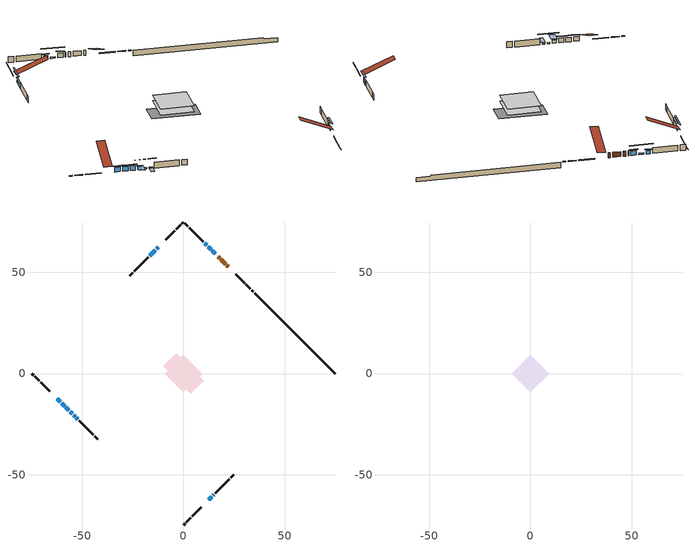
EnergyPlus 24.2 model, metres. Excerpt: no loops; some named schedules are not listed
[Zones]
conditioned space
 floor adiabatic (AdiabaticFloorConstruction): -9.24,0 0,9.24 9.24,0 0,-9.24 z0.45
 floor foundation (Slab1 construction): -9.91,3.58 -3.58,9.91 9.91,-3.58 3.58,-9.91 z-1.78
 wall outside (RimJoist1 construction): 0,-74.74 0.75,-73.99 / -74.74,0 -73.99,-0.75 / 0,74.74 -0.75,73.99 / 34.42,40.31 33.68,41.06 z0.45:0.75
 wall outside (RimJoist2 construction): 1.4,-73.33 3.65,-71.09 / -73.33,-1.4 -71.09,-3.65 / -1.4,73.33 -3.65,71.09 / 33.02,41.72 30.78,43.96 z0.45:0.75
 wall outside (RimJoist3 construction): 4.3,-70.43 8.75,-65.99 / -70.43,-4.3 -65.99,-8.75 / -4.3,70.43 -8.75,65.99 / 30.12,44.62 25.67,49.06 z0.45:0.75
 wall outside (AdiabaticWallConstruction 1): 21.96,52.78 21.38,53.36 / 20.73,54.01 18.47,56.27 / 17.81,56.93 17.12,57.62 / 16.47,58.27 16.35,58.39 z0.45:2.48
 wall outside (AdiabaticWallConstruction): 15.7,59.04 14.26,60.48 / -62.27,-12.47 -60.72,-14.02 / -60.07,-14.67 -58.63,-16.11 / -57.97,-16.76 -56.64,-18.1 / -13.84,60.89 -16.72,58.02 / 12.47,-62.27 14.02,-60.72 z0.45:2.33; -55.99,-18.75 -54.84,-19.9 / 11.51,63.23 10.36,64.38 z0.45:1.82; 13.6,61.13 12.17,62.57 z0.45:0.98; -12.47,62.27 -13.19,61.55 / -54.18,-20.56 -53.46,-21.28 / -52.81,-21.93 -52.09,-22.65 z0.45:0.99; 14.67,-60.07 15,-59.74 z0.45:2.13
 wall outside (Wall1 construction): 15.65,-59.09 22.6,-52.13 / -51.43,-23.31 -44.48,-30.26 / -17.37,57.37 -24.33,50.41 / 9.71,65.03 2.75,71.99 z0.45:2.89
 wall outside (Wall2 construction): 23.26,-51.48 24.7,-50.04 / -43.82,-30.92 -42.38,-32.36 / -24.98,49.76 -26.42,48.32 / 2.1,72.64 0.66,74.08 z0.45:2.89
 wall foundation (FoundationWall1 construction): 35.08,39.66,-1.78 35.08,39.66,0.45 70.77,3.97,0.45 70.77,3.97,-0.09 74.74,0,-0.09 74.74,0,-1.78
 window (WindowConstruction): 15.7,59.04 14.26,60.48 z0.45:2.33
 window (WindowConstruction 5): -62.27,-12.47 -60.72,-14.02 z0.45:2.33
 window (WindowConstruction 6): -60.07,-14.67 -58.63,-16.11 z0.45:2.33
 window (WindowConstruction 7): -57.97,-16.76 -56.64,-18.09 z0.45:2.33
 window (WindowConstruction 8): -55.99,-18.75 -54.84,-19.9 z0.45:1.82
 window (WindowConstruction 9): 13.6,61.14 12.17,62.57 z0.45:0.98
 window (WindowConstruction 10): -12.47,62.27 -13.19,61.55 z0.45:0.98
 window (WindowConstruction 11): -54.18,-20.56 -53.46,-21.28 z0.45:0.98
 window (WindowConstruction 12): -52.81,-21.93 -52.09,-22.65 z0.45:0.98
 window (WindowConstruction 1): 11.51,63.23 10.36,64.38 z0.45:1.82
 window (WindowConstruction 2): -13.84,60.89 -16.72,58.02 z0.45:2.33
 window (WindowConstruction 3): 12.47,-62.27 14.02,-60.72 z0.45:2.33
 window (WindowConstruction 4): 14.67,-60.07 15,-59.74 z0.45:2.13
 door (Door): 21.95,52.78 21.38,53.36 z0.45:2.48
 door (Door 1): 20.73,54.01 18.47,56.27 z0.45:2.48
 door (Door 2): 17.81,56.93 17.12,57.62 z0.45:2.48
 door (Door 3): 16.47,58.27 16.35,58.39 z0.45:2.48
 ceiling adiabatic (AdiabaticFloorConstruction): 0,-9.24 9.24,0 0,9.24 -9.24,0 z0.45
attic - vented
 floor to conditioned space (Floor1 construction Reversed): -9.24,0 0,9.24 9.24,0 0,-9.24 z2.89
 roof outside (Roof1 construction): 11.81,-62.93,2.89 2.93,-54.04,8.12 0.53,-56.45,8.12 9.41,-65.33,2.89; -62.93,-11.81,2.89 -54.04,-2.93,8.12 -56.45,-0.53,8.12 -65.33,-9.41,2.89; -11.81,62.93,2.89 -2.93,54.04,8.12 -0.53,56.45,8.12 -9.41,65.33,2.89; 22.61,52.13,2.89 13.73,43.25,8.12 16.14,40.84,8.12 25.02,49.72,2.89
shading: 13.83,60.91 16.13,58.61 16.45,58.94 14.15,61.24 z2.94; -60.29,-14.45 -62.7,-12.04 -63.03,-12.36 -60.62,-14.77 z2.94; -58.2,-16.54 -60.5,-14.24 -60.82,-14.57 -58.53,-16.86 z2.94; -56.21,-18.53 -58.41,-16.33 -58.73,-16.66 -56.54,-18.85 z2.94; -54.63,-20.11 -56.2,-18.54 -59.22,-21.56 -57.65,-23.13 z2.12; 9.58,65.16 16.19,58.55 16.52,58.87 9.9,65.49 z4.64; -15.78,58.96 -9.88,64.86 -10.21,65.18 -16.1,59.29 z4.64; -50.88,-23.86 -56.77,-17.97 -57.1,-18.29 -51.2,-24.19 z4.64; -51.98,-22.76 -52.91,-21.83 -55.93,-24.85 -55,-25.78 z1.13; 9.93,64.81 11.94,62.8 12.27,63.12 10.26,65.13 z2.43; -17.15,57.59 -13.41,61.33 -13.74,61.65 -17.47,57.92 z2.94; 15.31,-59.43 11.18,-63.56 11.5,-63.89 15.63,-59.76 z4.16; 15.43,-59.31 14.24,-60.5 14.57,-60.82 15.75,-59.64 z2.74
[Building]
Building 1: Terrain=Suburbs
[Site:Location]
Mont Joli AP_QC: Latitude {deg}=48.61; Longitude {deg}=-68.21; Time Zone {hr}=-5; Elevation {m}=52; Keep Site Location Information=Yes
[Site:GroundTemperature:Shallow]
-0.843868, -3.04892, -3.2255, -2.1791, 2.02165, 6.20283, 9.82768, 12.1239, 12.319, 10.4514, 6.91898, 2.86606
[Site:WaterMainsTemperature]
Calculation Method=Schedule; Temperature Schedule=mains temperature schedule
[Material] Roughness=Rough; Thermal Absorptance=0.9
Name | Thickness {m} | Conductivity {W/m-K} | Density {kg/m3} | Specific Heat {J/kg-K} | Solar Absorptance | Visible Absorptance
asphalt or fiberglass shingles | 0.00635 | 0.162714 | 1121.4 | 1465.45 | 0.4 | 0.4
ceiling loosefill ins | 0.169333 | 0.0480833 | 16.02 | 1046.75 | 0.7 | 0.7
ceiling stud and cavity | 0.1397 | 0.133564 | 65.682 | 1177.47 | 0.7 | 0.7
concrete 4.0 in. | 0.1016 | 1.803125 | 2242.8 | 837.4 | 0.7 | 0.7
concrete 8.0 in. | 0.2032 | 1.803125 | 2242.8 | 837.4 | 0.7 | 0.7
door material | 0.04445 | 0.0451087 | 512.64 | 1214.23 | 0.7 | 0.7
door material 1 | 0.04445 | 0.188738 | 512.64 | 1214.23 | 0.7 | 0.7
exterior vertical ins | 0.0321916 | 0.029427 | 32.04 | 1214.23 | 0.7 | 0.7
floor covering | 0.0127 | 0.0433444 | 54.468 | 1339.84 | 0.6 | 0.6
floor rigid ins; wall rigid ins | 0.512978 | 0.029427 | 32.04 | 1214.23 | 0.7 | 0.7
floor stud and cavity | 0.1397 | 1.75129 | 37.0049 | 1207.88 | 0.7 | 0.7
furniture material conditioned space 1 | 0.1524 | 0.115458 | 640.8 | 1214.23 | 0.6 | 0.6
gypsum board | 0.0127 | 0.160291 | 801 | 837.4 | 0.6 | 0.6
gypsum board 1 | 0.0127 | 0.160291 | 801 | 837.4 | 0.7 | 0.7
osb sheathing 0.5 in. | 0.0127 | 0.115458 | 512.64 | 1214.23 | 0.7 | 0.7
osb sheathing 0.75 in. | 0.01905 | 0.115458 | 512.64 | 1214.23 | 0.7 | 0.7
osb sheathing 2.0 in. | 0.0508 | 0.115458 | 512.64 | 1214.23 | 0.7 | 0.7
rim joist rigid ins | 0.051816 | 0.029427 | 32.04 | 1214.23 | 0.7 | 0.7
rim joist rigid ins 1 | 0.103632 | 0.029427 | 32.04 | 1214.23 | 0.7 | 0.7
rim joist stud and cavity | 0.0508 | 0.353641 | 125.044 | 1163.47 | 0.6 | 0.6
rim joist stud and cavity 1 | 0.0508 | 0.0371023 | 125.044 | 1163.47 | 0.6 | 0.6
rim joist stud and cavity 2 | 0.0508 | 0.0460436 | 125.044 | 1163.47 | 0.6 | 0.6
wall stud and cavity | 0.1397 | 0.084134 | 139.0536 | 1170.24 | 0.7 | 0.7
wall stud and cavity 1 | 0.1397 | 0.0845825 | 139.0536 | 1170.24 | 0.7 | 0.7
wall stud and cavity 2 | 0.0889 | 0.380278 | 52.3479 | 1209.89 | 0.7 | 0.7
wall stud and cavity 3 | 0.0889 | 0.391764 | 83.0341 | 1211.67 | 0.7 | 0.7
wood siding | 0.0254 | 0.102417 | 544.68 | 1172.36 | 0.4 | 0.4
wood siding 1; wood siding 2; wood siding 3 | 0.0254 | 0.102417 | 544.68 | 1172.36 | 0.7 | 0.7
[WindowMaterial:SimpleGlazingSystem]
Name | U-Factor {W/m2-K} | Solar Heat Gain Coefficient
WindowMaterial | 2.662982 | 0.61
WindowMaterial 1 | 2.66185 | 0.63
WindowMaterial 2 | 2.65901 | 0.66
WindowMaterial 3 | 4.17503 | 0.65
WindowMaterial 4 | 2.65958 | 0.65
WindowMaterial 5 | 2.6732 | 0.46
[Construction]
AdiabaticFloorConstruction: floor stud and cavity, floor rigid ins, osb sheathing 0.75 in., floor covering
AdiabaticWallConstruction: wood siding 2, wall rigid ins, wall stud and cavity 2, gypsum board
AdiabaticWallConstruction 1: wood siding 3, wall rigid ins, wall stud and cavity 2, gypsum board
Door; Door 2; Door 3: door material
Door 1: door material 1
Floor1 construction Reversed: gypsum board, ceiling stud and cavity, ceiling loosefill ins
FoundationWall1 construction: concrete 8.0 in., gypsum board 1
furniture construction conditioned space 1: furniture material conditioned space 1
PartitionWallConstruction: gypsum board, wall stud and cavity 3, gypsum board
RimJoist1 construction: wood siding 1, osb sheathing 2.0 in., rim joist stud and cavity
RimJoist2 construction: wood siding 1, rim joist rigid ins, osb sheathing 2.0 in., rim joist stud and cavity 1
RimJoist3 construction: wood siding 1, rim joist rigid ins 1, osb sheathing 2.0 in., rim joist stud and cavity 2
Roof1 construction: asphalt or fiberglass shingles
Slab1 construction: concrete 4.0 in.
Wall1 construction: wood siding, osb sheathing 0.5 in., wall stud and cavity, gypsum board
Wall2 construction: wood siding, osb sheathing 0.5 in., wall stud and cavity 1, gypsum board
WindowConstruction; WindowConstruction 2; WindowConstruction 6: WindowMaterial
WindowConstruction 1; WindowConstruction 8: WindowMaterial 1
WindowConstruction 10; WindowConstruction 11; WindowConstruction 12; WindowConstruction 9: WindowMaterial 5
WindowConstruction 3; WindowConstruction 5: WindowMaterial 2
WindowConstruction 4: WindowMaterial 3
WindowConstruction 7: WindowMaterial 4
[Zone] Multiplier=1; Part of Total Floor Area=Yes
Name | Volume {m3}
attic - vented | 143.265
conditioned space | 902.9
[Space]
Name | Zone | Volume {m3}
attic - vented 1 | attic - vented | 143.265
conditioned space 1 | conditioned space | 902.9
[ZoneInfiltration:EffectiveLeakageArea]
infil attic - vented 1: Zone or Space=attic - vented 1; Schedule=Always On Discrete; Effective Air Leakage Area {cm2}=5945.74; Stack Coefficient=0.00036396; Wind Coefficient=1.28898e-05
[ZoneMixing]
whole house fan mix: Zone or Space=attic - vented; Schedule=Always On Continuous; Design Flow Rate Calculation Method=Flow/Zone; Design Flow Rate {m3/s}=0; Source Zone or Space=conditioned space
[SurfaceProperty:ExposedFoundationPerimeter]
Slab1: Exposed Perimeter Calculation Method=TotalExposedPerimeter; Total Exposed Perimeter {m}=56.084
[InternalMass] Zone or ZoneList=conditioned space; Space or SpaceList=conditioned space 1
Name | Construction | Surface Area {m2}
furniture mass conditioned space 1 | furniture construction conditioned space 1 | 136.736
partition wall mass | PartitionWallConstruction | 341.84
[Lights]
interior lighting: Zone or ZoneList or Space or SpaceList=conditioned space 1; Schedule=interior lighting schedule; Design Level Calculation Method=LightingLevel; Lighting Level {W}=343.2; Return Air Fraction=0; Fraction Radiant=0.6; Fraction Visible=0.2; Fraction Replaceable=1
[People]
occupants: Zone or ZoneList or Space or SpaceList=conditioned space 1; Number of People Schedule=occupants schedule; Number of People Calculation Method=People; Number of People=3; Fraction Radiant=0.314171; Sensible Heat Fraction=0.56303; Activity Level Schedule=occupants activity schedule; Carbon Dioxide Generation Rate {m3/s-W}=0; Enable ASHRAE 55 Comfort Warnings=No; Mean Radiant Temperature Calculation Type=EnclosureAveraged
[ElectricEquipment] Zone or ZoneList or Space or SpaceList=conditioned space 1; Design Level Calculation Method=EquipmentLevel
Name | Schedule | Design Level {W} | Fraction Latent | Fraction Radiant | Fraction Lost
clothes dryer | clothes dryer schedule | 140.772 | 0.015 | 0.081 | 0.85
clothes washer | clothes washer schedule | 32.1985 | 0.03 | 0.162 | 0.7
cooking range | cooking range schedule | 215.147 | 0.08 | 0.432 | 0.2
dishwasher | dishwasher schedule | 66.8632 | 0.3 | 0.18 | 0.4
fridge | fridge schedule | 72.9452 | 0 | 0.6 | 0
mech vent bath fan 0 | mech vent bath fan 0 schedule | 50.2 | 0 | 0 | 1
mech vent house fan | mech vent house fan schedule | 19.9167 | 0 | 0 | 0.5
mech vent house fan cfis | mech vent house fan cfis schedule | 0 | 0 | 0 | 0
mech vent range fan 0 | mech vent range fan 0 schedule | 57 | 0 | 0 | 1
misc plug loads | misc plug loads schedule | 494.7 | 0.045 | 0.513 | 0.1
whole house fan | Always On Discrete | 0 | 0 | 0 | 1
[OtherEquipment] Zone or ZoneList or Space or SpaceList=conditioned space 1; Design Level Calculation Method=EquipmentLevel
Name | Fuel Type | Schedule | Design Level {W} | Fraction Latent | Fraction Radiant | Fraction Lost
clothes dryer 1 | Electricity | clothes dryer schedule | 0 | 0.015 | 0.081 | 0.85
cooking range 1 | Electricity | cooking range schedule | 0 | 0.08 | 0.432 | 0.2
general water use latent | None | general water use schedule | 62.594 | 1 | 0 | 0
general water use sensible | None | general water use schedule | -61.6891 | 0 | 0.6 | 0
mech vent house fan latent load | None | Always On Discrete | 0 | 1 | 0 | 0
mech vent house fan sensible load | None | Always On Discrete | 0 | 0 | 0 | 0
water heater energy adjustment1 | Electricity | Always On Discrete | 0.01 | 0 | 0 | 1
[ZoneInfiltration:DesignFlowRate] Zone or ZoneList or Space or SpaceList=conditioned space 1; Schedule=Always On Discrete; Design Flow Rate Calculation Method=Flow/Zone; Design Flow Rate {m3/s}=0
infil flow; natural vent flow; whole house fan flow
[Foundation:Kiva]
Foundation Kiva 1: Initial Indoor Air Temperature {C}=18; Wall Height Above Grade {m}=0.450007; Wall Depth Below Slab {m}=0.2032; Custom Block Material Name 1=exterior vertical ins; Custom Block Depth 1 {m}=2.23001; Custom Block X Position 1 {m}=0.2159; Custom Block Z Position 1 {m}=0
[Foundation:Kiva:Settings]
Soil Conductivity {W/m-K}=0.849921; Soil Density {kg/m3}=1842.3; Soil Specific Heat {J/kg-K}=418.7; Ground Solar Absorptivity=0.9; Ground Thermal Absorptivity=0.9; Ground Surface Roughness {m}=0.03; Far-Field Width {m}=40; Deep-Ground Boundary Condition=ZeroFlux; Deep-Ground Depth {m}=40; Minimum Cell Dimension {m}=0.2; Maximum Cell Growth Coefficient=3; Simulation Timestep=Timestep
[Exterior:Lights]
exterior lighting: Schedule=exterior lighting schedule; Design Level {W}=75.6
[Schedule:Constant]
Name | Hourly Value
Always On Continuous; mech vent house fan schedule; mech vent house fan cfis schedule; Always On Discrete | 1
occupants activity schedule | 117.228
fridge schedule | 0
[Schedule:Week:Daily]
interior lighting schedule Week Rule - Jan1-Jan27: interior lighting schedule day, interior lighting schedule day, interior lighting schedule day, interior lighting schedule day, interior lighting schedule day, interior lighting schedule day, interior lighting schedule day, interior lighting schedule default day, interior lighting schedule default day, interior lighting schedule default day, interior lighting schedule default day, interior lighting schedule default day
interior lighting schedule Week Rule - Jan28-Feb3: interior lighting schedule day, interior lighting schedule day, interior lighting schedule day, interior lighting schedule day, interior lighting schedule day 1, interior lighting schedule day 1, interior lighting schedule day 1, interior lighting schedule default day, interior lighting schedule default day, interior lighting schedule default day, interior lighting schedule default day, interior lighting schedule default day
interior lighting schedule Week Rule - Feb4-Feb24: interior lighting schedule day 1, interior lighting schedule day 1, interior lighting schedule day 1, interior lighting schedule day 1, interior lighting schedule day 1, interior lighting schedule day 1, interior lighting schedule day 1, interior lighting schedule default day, interior lighting schedule default day, interior lighting schedule default day, interior lighting schedule default day, interior lighting schedule default day
interior lighting schedule Week Rule - Feb25-Mar3: interior lighting schedule day 1, interior lighting schedule day 1, interior lighting schedule day 1, interior lighting schedule day 1, interior lighting schedule day 2, interior lighting schedule day 2, interior lighting schedule day 2, interior lighting schedule default day, interior lighting schedule default day, interior lighting schedule default day, interior lighting schedule default day, interior lighting schedule default day
interior lighting schedule Week Rule - Mar4-Mar31: interior lighting schedule day 2, interior lighting schedule day 2, interior lighting schedule day 2, interior lighting schedule day 2, interior lighting schedule day 2, interior lighting schedule day 2, interior lighting schedule day 2, interior lighting schedule default day, interior lighting schedule default day, interior lighting schedule default day, interior lighting schedule default day, interior lighting schedule default day
interior lighting schedule Week Rule - Apr1-Apr28: interior lighting schedule day 3, interior lighting schedule day 3, interior lighting schedule day 3, interior lighting schedule day 3, interior lighting schedule day 3, interior lighting schedule day 3, interior lighting schedule day 3, interior lighting schedule default day, interior lighting schedule default day, interior lighting schedule default day, interior lighting schedule default day, interior lighting schedule default day
interior lighting schedule Week Rule - Apr29-May5: interior lighting schedule day 3, interior lighting schedule day 3, interior lighting schedule day 4, interior lighting schedule day 4, interior lighting schedule day 4, interior lighting schedule day 4, interior lighting schedule day 4, interior lighting schedule default day, interior lighting schedule default day, interior lighting schedule default day, interior lighting schedule default day, interior lighting schedule default day
interior lighting schedule Week Rule - May6-May26: interior lighting schedule day 4, interior lighting schedule day 4, interior lighting schedule day 4, interior lighting schedule day 4, interior lighting schedule day 4, interior lighting schedule day 4, interior lighting schedule day 4, interior lighting schedule default day, interior lighting schedule default day, interior lighting schedule default day, interior lighting schedule default day, interior lighting schedule default day
interior lighting schedule Week Rule - May27-Jun2: interior lighting schedule day 4, interior lighting schedule day 4, interior lighting schedule day 4, interior lighting schedule day 4, interior lighting schedule day 4, interior lighting schedule day 5, interior lighting schedule day 5, interior lighting schedule default day, interior lighting schedule default day, interior lighting schedule default day, interior lighting schedule default day, interior lighting schedule default day
interior lighting schedule Week Rule - Jun3-Jun30: interior lighting schedule day 5, interior lighting schedule day 5, interior lighting schedule day 5, interior lighting schedule day 5, interior lighting schedule day 5, interior lighting schedule day 5, interior lighting schedule day 5, interior lighting schedule default day, interior lighting schedule default day, interior lighting schedule default day, interior lighting schedule default day, interior lighting schedule default day
interior lighting schedule Week Rule - Jul1-Jul28: interior lighting schedule day 6, interior lighting schedule day 6, interior lighting schedule day 6, interior lighting schedule day 6, interior lighting schedule day 6, interior lighting schedule day 6, interior lighting schedule day 6, interior lighting schedule default day, interior lighting schedule default day, interior lighting schedule default day, interior lighting schedule default day, interior lighting schedule default day
interior lighting schedule Week Rule - Jul29-Aug4: interior lighting schedule day 6, interior lighting schedule day 6, interior lighting schedule day 6, interior lighting schedule day 7, interior lighting schedule day 7, interior lighting schedule day 7, interior lighting schedule day 7, interior lighting schedule default day, interior lighting schedule default day, interior lighting schedule default day, interior lighting schedule default day, interior lighting schedule default day
interior lighting schedule Week Rule - Aug5-Aug25: interior lighting schedule day 7, interior lighting schedule day 7, interior lighting schedule day 7, interior lighting schedule day 7, interior lighting schedule day 7, interior lighting schedule day 7, interior lighting schedule day 7, interior lighting schedule default day, interior lighting schedule default day, interior lighting schedule default day, interior lighting schedule default day, interior lighting schedule default day
interior lighting schedule Week Rule - Aug26-Sep1: interior lighting schedule day 7, interior lighting schedule day 7, interior lighting schedule day 7, interior lighting schedule day 7, interior lighting schedule day 7, interior lighting schedule day 7, interior lighting schedule day 8, interior lighting schedule default day, interior lighting schedule default day, interior lighting schedule default day, interior lighting schedule default day, interior lighting schedule default day
interior lighting schedule Week Rule - Sep2-Sep29: interior lighting schedule day 8, interior lighting schedule day 8, interior lighting schedule day 8, interior lighting schedule day 8, interior lighting schedule day 8, interior lighting schedule day 8, interior lighting schedule day 8, interior lighting schedule default day, interior lighting schedule default day, interior lighting schedule default day, interior lighting schedule default day, interior lighting schedule default day
interior lighting schedule Week Rule - Sep30-Oct6: interior lighting schedule day 8, interior lighting schedule day 9, interior lighting schedule day 9, interior lighting schedule day 9, interior lighting schedule day 9, interior lighting schedule day 9, interior lighting schedule day 9, interior lighting schedule default day, interior lighting schedule default day, interior lighting schedule default day, interior lighting schedule default day, interior lighting schedule default day
interior lighting schedule Week Rule - Oct7-Oct27: interior lighting schedule day 9, interior lighting schedule day 9, interior lighting schedule day 9, interior lighting schedule day 9, interior lighting schedule day 9, interior lighting schedule day 9, interior lighting schedule day 9, interior lighting schedule default day, interior lighting schedule default day, interior lighting schedule default day, interior lighting schedule default day, interior lighting schedule default day
interior lighting schedule Week Rule - Oct28-Nov3: interior lighting schedule day 9, interior lighting schedule day 9, interior lighting schedule day 9, interior lighting schedule day 9, interior lighting schedule day 10, interior lighting schedule day 10, interior lighting schedule day 10, interior lighting schedule default day, interior lighting schedule default day, interior lighting schedule default day, interior lighting schedule default day, interior lighting schedule default day
interior lighting schedule Week Rule - Nov4-Nov24: interior lighting schedule day 10, interior lighting schedule day 10, interior lighting schedule day 10, interior lighting schedule day 10, interior lighting schedule day 10, interior lighting schedule day 10, interior lighting schedule day 10, interior lighting schedule default day, interior lighting schedule default day, interior lighting schedule default day, interior lighting schedule default day, interior lighting schedule default day
interior lighting schedule Week Rule - Nov25-Dec1: interior lighting schedule day 10, interior lighting schedule day 10, interior lighting schedule day 10, interior lighting schedule day 10, interior lighting schedule day 10, interior lighting schedule day 10, interior lighting schedule day 11, interior lighting schedule default day, interior lighting schedule default day, interior lighting schedule default day, interior lighting schedule default day, interior lighting schedule default day
interior lighting schedule Week Rule - Dec2-Dec31: interior lighting schedule day 11, interior lighting schedule day 11, interior lighting schedule day 11, interior lighting schedule day 11, interior lighting schedule day 11, interior lighting schedule day 11, interior lighting schedule day 11, interior lighting schedule default day, interior lighting schedule default day, interior lighting schedule default day, interior lighting schedule default day, interior lighting schedule default day
occupants schedule Week Rule - Jan1-Dec31: occupants schedule day, occupants schedule day, occupants schedule day, occupants schedule day, occupants schedule day, occupants schedule day, occupants schedule day, occupants schedule default day, occupants schedule default day, occupants schedule default day, occupants schedule default day, occupants schedule default day
clothes dryer schedule Week Rule - Jan1-Dec31: clothes dryer schedule day, clothes dryer schedule day, clothes dryer schedule day, clothes dryer schedule day, clothes dryer schedule day, clothes dryer schedule day, clothes dryer schedule day, clothes dryer schedule default day, clothes dryer schedule default day, clothes dryer schedule default day, clothes dryer schedule default day, clothes dryer schedule default day
clothes washer schedule Week Rule - Jan1-Dec31: clothes washer schedule day, clothes washer schedule day, clothes washer schedule day, clothes washer schedule day, clothes washer schedule day, clothes washer schedule day, clothes washer schedule day, clothes washer schedule default day, clothes washer schedule default day, clothes washer schedule default day, clothes washer schedule default day, clothes washer schedule default day
cooking range schedule Week Rule - Jan1-Dec31: cooking range schedule day, cooking range schedule day, cooking range schedule day, cooking range schedule day, cooking range schedule day, cooking range schedule day, cooking range schedule day, cooking range schedule default day, cooking range schedule default day, cooking range schedule default day, cooking range schedule default day, cooking range schedule default day
dishwasher schedule Week Rule - Jan1-Dec31: dishwasher schedule day, dishwasher schedule day, dishwasher schedule day, dishwasher schedule day, dishwasher schedule day, dishwasher schedule day, dishwasher schedule day, dishwasher schedule default day, dishwasher schedule default day, dishwasher schedule default day, dishwasher schedule default day, dishwasher schedule default day
mech vent bath fan 0 schedule Week Rule - Jan1-Dec31: mech vent bath fan 0 schedule day, mech vent bath fan 0 schedule day, mech vent bath fan 0 schedule day, mech vent bath fan 0 schedule day, mech vent bath fan 0 schedule day, mech vent bath fan 0 schedule day, mech vent bath fan 0 schedule day, mech vent bath fan 0 schedule default day, mech vent bath fan 0 schedule default day, mech vent bath fan 0 schedule default day, mech vent bath fan 0 schedule default day, mech vent bath fan 0 schedule default day
mech vent range fan 0 schedule Week Rule - Jan1-Dec31: mech vent range fan 0 schedule day, mech vent range fan 0 schedule day, mech vent range fan 0 schedule day, mech vent range fan 0 schedule day, mech vent range fan 0 schedule day, mech vent range fan 0 schedule day, mech vent range fan 0 schedule day, mech vent range fan 0 schedule default day, mech vent range fan 0 schedule default day, mech vent range fan 0 schedule default day, mech vent range fan 0 schedule default day, mech vent range fan 0 schedule default day
misc plug loads schedule Week Rule - Jan1-Dec31: misc plug loads schedule day, misc plug loads schedule day, misc plug loads schedule day, misc plug loads schedule day, misc plug loads schedule day, misc plug loads schedule day, misc plug loads schedule day, misc plug loads schedule default day, misc plug loads schedule default day, misc plug loads schedule default day, misc plug loads schedule default day, misc plug loads schedule default day
general water use schedule Week Rule - Jan1-Dec31: general water use schedule day, general water use schedule day, general water use schedule day, general water use schedule day, general water use schedule day, general water use schedule day, general water use schedule day, general water use schedule default day, general water use schedule default day, general water use schedule default day, general water use schedule default day, general water use schedule default day
exterior lighting schedule Week Rule - Jan1-Jan27: exterior lighting schedule day, exterior lighting schedule day, exterior lighting schedule day, exterior lighting schedule day, exterior lighting schedule day, exterior lighting schedule day, exterior lighting schedule day, exterior lighting schedule default day, exterior lighting schedule default day, exterior lighting schedule default day, exterior lighting schedule default day, exterior lighting schedule default day
exterior lighting schedule Week Rule - Jan28-Feb3: exterior lighting schedule day, exterior lighting schedule day, exterior lighting schedule day, exterior lighting schedule day, exterior lighting schedule day 1, exterior lighting schedule day 1, exterior lighting schedule day 1, exterior lighting schedule default day, exterior lighting schedule default day, exterior lighting schedule default day, exterior lighting schedule default day, exterior lighting schedule default day
exterior lighting schedule Week Rule - Feb4-Feb24: exterior lighting schedule day 1, exterior lighting schedule day 1, exterior lighting schedule day 1, exterior lighting schedule day 1, exterior lighting schedule day 1, exterior lighting schedule day 1, exterior lighting schedule day 1, exterior lighting schedule default day, exterior lighting schedule default day, exterior lighting schedule default day, exterior lighting schedule default day, exterior lighting schedule default day
exterior lighting schedule Week Rule - Feb25-Mar3: exterior lighting schedule day 1, exterior lighting schedule day 1, exterior lighting schedule day 1, exterior lighting schedule day 1, exterior lighting schedule day 2, exterior lighting schedule day 2, exterior lighting schedule day 2, exterior lighting schedule default day, exterior lighting schedule default day, exterior lighting schedule default day, exterior lighting schedule default day, exterior lighting schedule default day
exterior lighting schedule Week Rule - Mar4-Mar31: exterior lighting schedule day 2, exterior lighting schedule day 2, exterior lighting schedule day 2, exterior lighting schedule day 2, exterior lighting schedule day 2, exterior lighting schedule day 2, exterior lighting schedule day 2, exterior lighting schedule default day, exterior lighting schedule default day, exterior lighting schedule default day, exterior lighting schedule default day, exterior lighting schedule default day
exterior lighting schedule Week Rule - Apr1-Apr28: exterior lighting schedule day 3, exterior lighting schedule day 3, exterior lighting schedule day 3, exterior lighting schedule day 3, exterior lighting schedule day 3, exterior lighting schedule day 3, exterior lighting schedule day 3, exterior lighting schedule default day, exterior lighting schedule default day, exterior lighting schedule default day, exterior lighting schedule default day, exterior lighting schedule default day
exterior lighting schedule Week Rule - Apr29-May5: exterior lighting schedule day 3, exterior lighting schedule day 3, exterior lighting schedule day 4, exterior lighting schedule day 4, exterior lighting schedule day 4, exterior lighting schedule day 4, exterior lighting schedule day 4, exterior lighting schedule default day, exterior lighting schedule default day, exterior lighting schedule default day, exterior lighting schedule default day, exterior lighting schedule default day
exterior lighting schedule Week Rule - May6-May26: exterior lighting schedule day 4, exterior lighting schedule day 4, exterior lighting schedule day 4, exterior lighting schedule day 4, exterior lighting schedule day 4, exterior lighting schedule day 4, exterior lighting schedule day 4, exterior lighting schedule default day, exterior lighting schedule default day, exterior lighting schedule default day, exterior lighting schedule default day, exterior lighting schedule default day
exterior lighting schedule Week Rule - May27-Jun2: exterior lighting schedule day 4, exterior lighting schedule day 4, exterior lighting schedule day 4, exterior lighting schedule day 4, exterior lighting schedule day 4, exterior lighting schedule day 5, exterior lighting schedule day 5, exterior lighting schedule default day, exterior lighting schedule default day, exterior lighting schedule default day, exterior lighting schedule default day, exterior lighting schedule default day
exterior lighting schedule Week Rule - Jun3-Jun30: exterior lighting schedule day 5, exterior lighting schedule day 5, exterior lighting schedule day 5, exterior lighting schedule day 5, exterior lighting schedule day 5, exterior lighting schedule day 5, exterior lighting schedule day 5, exterior lighting schedule default day, exterior lighting schedule default day, exterior lighting schedule default day, exterior lighting schedule default day, exterior lighting schedule default day
exterior lighting schedule Week Rule - Jul1-Jul28: exterior lighting schedule day 6, exterior lighting schedule day 6, exterior lighting schedule day 6, exterior lighting schedule day 6, exterior lighting schedule day 6, exterior lighting schedule day 6, exterior lighting schedule day 6, exterior lighting schedule default day, exterior lighting schedule default day, exterior lighting schedule default day, exterior lighting schedule default day, exterior lighting schedule default day
exterior lighting schedule Week Rule - Jul29-Aug4: exterior lighting schedule day 6, exterior lighting schedule day 6, exterior lighting schedule day 6, exterior lighting schedule day 7, exterior lighting schedule day 7, exterior lighting schedule day 7, exterior lighting schedule day 7, exterior lighting schedule default day, exterior lighting schedule default day, exterior lighting schedule default day, exterior lighting schedule default day, exterior lighting schedule default day
exterior lighting schedule Week Rule - Aug5-Aug25: exterior lighting schedule day 7, exterior lighting schedule day 7, exterior lighting schedule day 7, exterior lighting schedule day 7, exterior lighting schedule day 7, exterior lighting schedule day 7, exterior lighting schedule day 7, exterior lighting schedule default day, exterior lighting schedule default day, exterior lighting schedule default day, exterior lighting schedule default day, exterior lighting schedule default day
exterior lighting schedule Week Rule - Aug26-Sep1: exterior lighting schedule day 7, exterior lighting schedule day 7, exterior lighting schedule day 7, exterior lighting schedule day 7, exterior lighting schedule day 7, exterior lighting schedule day 7, exterior lighting schedule day 8, exterior lighting schedule default day, exterior lighting schedule default day, exterior lighting schedule default day, exterior lighting schedule default day, exterior lighting schedule default day
exterior lighting schedule Week Rule - Sep2-Sep29: exterior lighting schedule day 8, exterior lighting schedule day 8, exterior lighting schedule day 8, exterior lighting schedule day 8, exterior lighting schedule day 8, exterior lighting schedule day 8, exterior lighting schedule day 8, exterior lighting schedule default day, exterior lighting schedule default day, exterior lighting schedule default day, exterior lighting schedule default day, exterior lighting schedule default day
exterior lighting schedule Week Rule - Sep30-Oct6: exterior lighting schedule day 8, exterior lighting schedule day 9, exterior lighting schedule day 9, exterior lighting schedule day 9, exterior lighting schedule day 9, exterior lighting schedule day 9, exterior lighting schedule day 9, exterior lighting schedule default day, exterior lighting schedule default day, exterior lighting schedule default day, exterior lighting schedule default day, exterior lighting schedule default day
[Schedule:Year]
interior lighting schedule: interior lighting schedule Week Rule - Jan1-Jan27, 1, 1, 1, 27, interior lighting schedule Week Rule - Jan28-Feb3, 1, 28, 2, 3, interior lighting schedule Week Rule - Feb4-Feb24, 2, 4, 2, 24, interior lighting schedule Week Rule - Feb25-Mar3, 2, 25, 3, 3, interior lighting schedule Week Rule - Mar4-Mar31, 3, 4, 3, 31, interior lighting schedule Week Rule - Apr1-Apr28, 4, 1, 4, 28, interior lighting schedule Week Rule - Apr29-May5, 4, 29, 5, 5, interior lighting schedule Week Rule - May6-May26, 5, 6, 5, 26, interior lighting schedule Week Rule - May27-Jun2, 5, 27, 6, 2, interior lighting schedule Week Rule - Jun3-Jun30, 6, 3, 6, 30, interior lighting schedule Week Rule - Jul1-Jul28, 7, 1, 7, 28, interior lighting schedule Week Rule - Jul29-Aug4, 7, 29, 8, 4, interior lighting schedule Week Rule - Aug5-Aug25, 8, 5, 8, 25, interior lighting schedule Week Rule - Aug26-Sep1, 8, 26, 9, 1, interior lighting schedule Week Rule - Sep2-Sep29, 9, 2, 9, 29, interior lighting schedule Week Rule - Sep30-Oct6, 9, 30, 10, 6, interior lighting schedule Week Rule - Oct7-Oct27, 10, 7, 10, 27, interior lighting schedule Week Rule - Oct28-Nov3, 10, 28, 11, 3, interior lighting schedule Week Rule - Nov4-Nov24, 11, 4, 11, 24, interior lighting schedule Week Rule - Nov25-Dec1, 11, 25, 12, 1, interior lighting schedule Week Rule - Dec2-Dec31, 12, 2, 12, 31
occupants schedule: occupants schedule Week Rule - Jan1-Dec31, 1, 1, 12, 31
clothes dryer schedule: clothes dryer schedule Week Rule - Jan1-Dec31, 1, 1, 12, 31
clothes washer schedule: clothes washer schedule Week Rule - Jan1-Dec31, 1, 1, 12, 31
cooking range schedule: cooking range schedule Week Rule - Jan1-Dec31, 1, 1, 12, 31
dishwasher schedule: dishwasher schedule Week Rule - Jan1-Dec31, 1, 1, 12, 31
mech vent bath fan 0 schedule: mech vent bath fan 0 schedule Week Rule - Jan1-Dec31, 1, 1, 12, 31
mech vent range fan 0 schedule: mech vent range fan 0 schedule Week Rule - Jan1-Dec31, 1, 1, 12, 31
misc plug loads schedule: misc plug loads schedule Week Rule - Jan1-Dec31, 1, 1, 12, 31
general water use schedule: general water use schedule Week Rule - Jan1-Dec31, 1, 1, 12, 31
exterior lighting schedule: exterior lighting schedule Week Rule - Jan1-Jan27, 1, 1, 1, 27, exterior lighting schedule Week Rule - Jan28-Feb3, 1, 28, 2, 3, exterior lighting schedule Week Rule - Feb4-Feb24, 2, 4, 2, 24, exterior lighting schedule Week Rule - Feb25-Mar3, 2, 25, 3, 3, exterior lighting schedule Week Rule - Mar4-Mar31, 3, 4, 3, 31, exterior lighting schedule Week Rule - Apr1-Apr28, 4, 1, 4, 28, exterior lighting schedule Week Rule - Apr29-May5, 4, 29, 5, 5, exterior lighting schedule Week Rule - May6-May26, 5, 6, 5, 26, exterior lighting schedule Week Rule - May27-Jun2, 5, 27, 6, 2, exterior lighting schedule Week Rule - Jun3-Jun30, 6, 3, 6, 30, exterior lighting schedule Week Rule - Jul1-Jul28, 7, 1, 7, 28, exterior lighting schedule Week Rule - Jul29-Aug4, 7, 29, 8, 4, exterior lighting schedule Week Rule - Aug5-Aug25, 8, 5, 8, 25, exterior lighting schedule Week Rule - Aug26-Sep1, 8, 26, 9, 1, exterior lighting schedule Week Rule - Sep2-Sep29, 9, 2, 9, 29, exterior lighting schedule Week Rule - Sep30-Oct6, 9, 30, 10, 6, exterior lighting schedule Week Rule - Oct7-Oct27, 10, 7, 10, 27, exterior lighting schedule Week Rule - Oct28-Nov3, 10, 28, 11, 3, exterior lighting schedule Week Rule - Nov4-Nov24, 11, 4, 11, 24, exterior lighting schedule Week Rule - Nov25-Dec1, 11, 25, 12, 1, exterior lighting schedule Week Rule - Dec2-Dec31, 12, 2, 12, 31
[Schedule:Compact]
mains temperature schedule: Through: 01/01, For: AllDays, Until: 24:00, 4.55833, Through: 01/02, For: AllDays, Until: 24:00, 4.48833, Through: 01/03, For: AllDays, Until: 24:00, 4.41944, Through: 01/04, For: AllDays, Until: 24:00, 4.35111, Through: 01/05, For: AllDays, Until: 24:00, 4.28389, Through: 01/06, For: AllDays, Until: 24:00, 4.21778, Through: 01/07, For: AllDays, Until: 24:00, 4.15278, Through: 01/08, For: AllDays, Until: 24:00, 4.08889, Through: 01/09, For: AllDays, Until: 24:00, 4.02611, Through: 01/10, For: AllDays, Until: 24:00, 3.96444, Through: 01/11, For: AllDays, Until: 24:00, 3.90333, Through: 01/12, For: AllDays, Until: 24:00, 3.84389, Through: 01/13, For: AllDays, Until: 24:00, 3.78556, Through: 01/14, For: AllDays, Until: 24:00, 3.72833, Through: 01/15, For: AllDays, Until: 24:00, 3.67222, Through: 01/16, For: AllDays, Until: 24:00, 3.61722, Through: 01/17, For: AllDays, Until: 24:00, 3.56333, Through: 01/18, For: AllDays, Until: 24:00, 3.51111, Through: 01/19, For: AllDays, Until: 24:00, 3.46, Through: 01/20, For: AllDays, Until: 24:00, 3.41, Through: 01/21, For: AllDays, Until: 24:00, 3.36111, Through: 01/22, For: AllDays, Until: 24:00, 3.31389, Through: 01/23, For: AllDays, Until: 24:00, 3.26778, Through: 01/24, For: AllDays, Until: 24:00, 3.22278, Through: 01/25, For: AllDays, Until: 24:00, 3.17944, Through: 01/26, For: AllDays, Until: 24:00, 3.13722, Through: 01/27, For: AllDays, Until: 24:00, 3.09667, Through: 01/28, For: AllDays, Until: 24:00, 3.05722, Through: 01/29, For: AllDays, Until: 24:00, 3.01944, Through: 01/30, For: AllDays, Until: 24:00, 2.98278, Through: 01/31, For: AllDays, Until: 24:00, 2.94778, Through: 02/01, For: AllDays, Until: 24:00, 2.91389, Through: 02/02, For: AllDays, Until: 24:00, 2.88167, Through: 02/03, For: AllDays, Until: 24:00, 2.85056, Through: 02/04, For: AllDays, Until: 24:00, 2.82111, Through: 02/05, For: AllDays, Until: 24:00, 2.79278, Through: 02/06, For: AllDays, Until: 24:00, 2.76667, Through: 02/07, For: AllDays, Until: 24:00, 2.74111, Through: 02/08, For: AllDays, Until: 24:00, 2.71778, Through: 02/09, For: AllDays, Until: 24:00, 2.69556, Through: 02/10, For: AllDays, Until: 24:00, 2.675, Through: 02/11, For: AllDays, Until: 24:00, 2.65556, Through: 02/12, For: AllDays, Until: 24:00, 2.63833, Through: 02/13, For: AllDays, Until: 24:00, 2.62222, Through: 02/14, For: AllDays, Until: 24:00, 2.60722, Through: 02/15, For: AllDays, Until: 24:00, 2.59389, Through: 02/16, For: AllDays, Until: 24:00, 2.58278, Through: 02/17, For: AllDays, Until: 24:00, 2.57222, Through: 02/18, For: AllDays, Until: 24:00, 2.56389, Through: 02/19, For: AllDays, Until: 24:00, 2.55667, Through: 02/20, For: AllDays, Until: 24:00, 2.55111, Through: 02/21, For: AllDays, Until: 24:00, 2.54722, Through: 02/22, For: AllDays, Until: 24:00, 2.545, Through: 02/23, For: AllDays, Until: 24:00, 2.54389, Through: 02/24, For: AllDays, Until: 24:00, 2.54444, Through: 02/25, For: AllDays, Until: 24:00, 2.54667, Through: 02/26, For: AllDays, Until: 24:00, 2.55056, Through: 02/27, For: AllDays, Until: 24:00, 2.55556, Through: 02/28, For: AllDays, Until: 24:00, 2.56222, Through: 03/01, For: AllDays, Until: 24:00, 2.57056, Through: 03/02, For: AllDays, Until: 24:00, 2.58, Through: 03/03, For: AllDays, Until: 24:00, 2.59167, Through: 03/04, For: AllDays, Until: 24:00, 2.60444, Through: 03/05, For: AllDays, Until: 24:00, 2.61889, Through: 03/06, For: AllDays, Until: 24:00, 2.63444, Through: 03/07, For: AllDays, Until: 24:00, 2.65167, Through: 03/08, For: AllDays, Until: 24:00, 2.67056, Through: 03/09, For: AllDays, Until: 24:00, 2.69111, Through: 03/10, For: AllDays, Until: 24:00, 2.71278, Through: 03/11, For: AllDays, Until: 24:00, 2.73611, Through: 03/12, For: AllDays, Until: 24:00, 2.76111, Through: 03/13, For: AllDays, Until: 24:00, 2.78722, Through: 03/14, For: AllDays, Until: 24:00, 2.815, Through: 03/15, For: AllDays, Until: 24:00, 2.84389, Through: 03/16, For: AllDays, Until: 24:00, 2.87444, Through: 03/17, For: AllDays, Until: 24:00, 2.90667, Through: 03/18, For: AllDays, Until: 24:00, 2.94, Through: 03/19, For: AllDays, Until: 24:00, 2.975, Through: 03/20, For: AllDays, Until: 24:00, 3.01111, Through: 03/21, For: AllDays, Until: 24:00, 3.04889, Through: 03/22, For: AllDays, Until: 24:00, 3.08833, Through: 03/23, For: AllDays, Until: 24:00, 3.12833, Through: 03/24, For: AllDays, Until: 24:00, 3.17056, Through: 03/25, For: AllDays, Until: 24:00, 3.21333, Through: 03/26, For: AllDays, Until: 24:00, 3.25778, Through: 03/27, For: AllDays, Until: 24:00, 3.30389, Through: 03/28, For: AllDays, Until: 24:00, 3.35111, Through: 03/29, For: AllDays, Until: 24:00, 3.39944, Through: 03/30, For: AllDays, Until: 24:00, 3.44889, Through: 03/31, For: AllDays, Until: 24:00, 3.5, Through: 04/01, For: AllDays, Until: 24:00, 3.55222, Through: 04/02, For: AllDays, Until: 24:00, 3.60556, Through: 04/03, For: AllDays, Until: 24:00, 3.66, Through: 04/04, For: AllDays, Until: 24:00, 3.71611, Through: 04/05, For: AllDays, Until: 24:00, 3.77278, Through: 04/06, For: AllDays, Until: 24:00, 3.83111, Through: 04/07, For: AllDays, Until: 24:00, 3.89056, Through: 04/08, For: AllDays, Until: 24:00, 3.95111, Through: 04/09, For: AllDays, Until: 24:00, 4.01278, Through: 04/10, For: AllDays, Until: 24:00, 4.075, Through: 04/11, For: AllDays, Until: 24:00, 4.13889, Through: 04/12, For: AllDays, Until: 24:00, 4.20389, Through: 04/13, For: AllDays, Until: 24:00, 4.27, Through: 04/14, For: AllDays, Until: 24:00, 4.33667, Through: 04/15, For: AllDays, Until: 24:00, 4.40444, Through: 04/16, For: AllDays, Until: 24:00, 4.47333, Through: 04/17, For: AllDays, Until: 24:00, 4.54333, Through: 04/18, For: AllDays, Until: 24:00, 4.61389, Through: 04/19, For: AllDays, Until: 24:00, 4.68556, Through: 04/20, For: AllDays, Until: 24:00, 4.75833, Through: 04/21, For: AllDays, Until: 24:00, 4.83167, Through: 04/22, For: AllDays, Until: 24:00, 4.90611, Through: 04/23, For: AllDays, Until: 24:00, 4.98111, Through: 04/24, For: AllDays, Until: 24:00, 5.05722, Through: 04/25, For: AllDays, Until: 24:00, 5.13389, Through: 04/26, For: AllDays, Until: 24:00, 5.21167, Through: 04/27, For: AllDays, Until: 24:00, 5.29, Through: 04/28, For: AllDays, Until: 24:00, 5.36889, Through: 04/29, For: AllDays, Until: 24:00, 5.44833, Through: 04/30, For: AllDays, Until: 24:00, 5.52889, Through: 05/01, For: AllDays, Until: 24:00, 5.61, Through: 05/02, For: AllDays, Until: 24:00, 5.69111, Through: 05/03, For: AllDays, Until: 24:00, 5.77333, Through: 05/04, For: AllDays, Until: 24:00, 5.85667, Through: 05/05, For: AllDays, Until: 24:00, 5.94, Through: 05/06, For: AllDays, Until: 24:00, 6.02389, Through: 05/07, For: AllDays, Until: 24:00, 6.10778, Through: 05/08, For: AllDays, Until: 24:00, 6.19278, Through: 05/09, For: AllDays, Until: 24:00, 6.27833, Through: 05/10, For: AllDays, Until: 24:00, 6.36389, Through: 05/11, For: AllDays, Until: 24:00, 6.45, Through: 05/12, For: AllDays, Until: 24:00, 6.53667, Through: 05/13, For: AllDays, Until: 24:00, 6.62333, Through: 05/14, For: AllDays, Until: 24:00, 6.71056, Through: 05/15, For: AllDays, Until: 24:00, 6.79778, Through: 05/16, For: AllDays, Until: 24:00, 6.88556, Through: 05/17, For: AllDays, Until: 24:00, 6.97389, Through: 05/18, For: AllDays, Until: 24:00, 7.06222, Through: 05/19, For: AllDays, Until: 24:00, 7.15056, Through: 05/20, For: AllDays, Until: 24:00, 7.23889, Through: 05/21, For: AllDays, Until: 24:00, 7.32778, Through: 05/22, For: AllDays, Until: 24:00, 7.41667, Through: 05/23, For: AllDays, Until: 24:00, 7.50556, Through: 05/24, For: AllDays, Until: 24:00, 7.59444, Through: 05/25, For: AllDays, Until: 24:00, 7.68333, Through: 05/26, For: AllDays, Until: 24:00, 7.77278, Through: 05/27, For: AllDays, Until: 24:00, 7.86167, Through: 05/28, For: AllDays, Until: 24:00, 7.95056, Through: 05/29, For: AllDays, Until: 24:00, 8.03944, Through: 05/30, For: AllDays, Until: 24:00, 8.12833, Through: 05/31, For: AllDays, Until: 24:00, 8.21722, Through: 06/01, For: AllDays, Until: 24:00, 8.30556, Through: 06/02, For: AllDays, Until: 24:00, 8.39389, Through: 06/03, For: AllDays, Until: 24:00, 8.48222, Through: 06/04, For: AllDays, Until: 24:00, 8.57, Through: 06/05, For: AllDays, Until: 24:00, 8.65778, Through: 06/06, For: AllDays, Until: 24:00, 8.745, Through: 06/07, For: AllDays, Until: 24:00, 8.83222, Through: 06/08, For: AllDays, Until: 24:00, 8.91889, Through: 06/09, For: AllDays, Until: 24:00, 9.00556, Through: 06/10, For: AllDays, Until: 24:00, 9.09167, Through: 06/11, For: AllDays, Until: 24:00, 9.17722, Through: 06/12, For: AllDays, Until: 24:00, 9.26222, Through: 06/13, For: AllDays, Until: 24:00, 9.34722, Through: 06/14, For: AllDays, Until: 24:00, 9.43111, Through: 06/15, For: AllDays, Until: 24:00, 9.515, Through: 06/16, For: AllDays, Until: 24:00, 9.59833, Through: 06/17, For: AllDays, Until: 24:00, 9.68111, Through: 06/18, For: AllDays, Until: 24:00, 9.76333, Through: 06/19, For: AllDays, Until: 24:00, 9.84444, Through: 06/20, For: AllDays, Until: 24:00, 9.92556, Through: 06/21, For: AllDays, Until: 24:00, 10.0056, Through: 06/22, For: AllDays, Until: 24:00, 10.085, Through: 06/23, For: AllDays, Until: 24:00, 10.1639, Through: 06/24, For: AllDays, Until: 24:00, 10.2422, Through: 06/25, For: AllDays, Until: 24:00, 10.3194, Through: 06/26, For: AllDays, Until: 24:00, 10.3961, Through: 06/27, For: AllDays, Until: 24:00, 10.4717, Through: 06/28, For: AllDays, Until: 24:00, 10.5467, Through: 06/29, For: AllDays, Until: 24:00, 10.6206, Through: 06/30, For: AllDays, Until: 24:00, 10.6939, Through: 07/01, For: AllDays, Until: 24:00, 10.7667, Through: 07/02, For: AllDays, Until: 24:00, 10.8378, Through: 07/03, For: AllDays, Until: 24:00, 10.9083, Through: 07/04, For: AllDays, Until: 24:00, 10.9783, Through: 07/05, For: AllDays, Until: 24:00, 11.0467, Through: 07/06, For: AllDays, Until: 24:00, 11.1144, Through: 07/07, For: AllDays, Until: 24:00, 11.1811, Through: 07/08, For: AllDays, Until: 24:00, 11.2467, Through: 07/09, For: AllDays, Until: 24:00, 11.3111, Through: 07/10, For: AllDays, Until: 24:00, 11.375, Through: 07/11, For: AllDays, Until: 24:00, 11.4372, Through: 07/12, For: AllDays, Until: 24:00, 11.4989, Through: 07/13, For: AllDays, Until: 24:00, 11.5589, Through: 07/14, For: AllDays, Until: 24:00, 11.6178, Through: 07/15, For: AllDays, Until: 24:00, 11.6761, Through: 07/16, For: AllDays, Until: 24:00, 11.7328, Through: 07/17, For: AllDays, Until: 24:00, 11.7883, Through: 07/18, For: AllDays, Until: 24:00, 11.8428, Through: 07/19, For: AllDays, Until: 24:00, 11.8956, Through: 07/20, For: AllDays, Until: 24:00, 11.9478, Through: 07/21, For: AllDays, Until: 24:00, 11.9983, Through: 07/22, For: AllDays, Until: 24:00, 12.0478, Through: 07/23, For: AllDays, Until: 24:00, 12.0956, Through: 07/24, For: AllDays, Until: 24:00, 12.1428, Through: 07/25, For: AllDays, Until: 24:00, 12.1883, Through: 07/26, For: AllDays, Until: 24:00, 12.2322, Through: 07/27, For: AllDays, Until: 24:00, 12.275, Through: 07/28, For: AllDays, Until: 24:00, 12.3167, Through: 07/29, For: AllDays, Until: 24:00, 12.3567, Through: 07/30, For: AllDays, Until: 24:00, 12.3956, Through: 07/31, For: AllDays, Until: 24:00, 12.4328, Through: 08/01, For: AllDays, Until: 24:00, 12.4689, Through: 08/02, For: AllDays, Until: 24:00, 12.5033, Through: 08/03, For: AllDays, Until: 24:00, 12.5367, Through: 08/04, For: AllDays, Until: 24:00, 12.5683, Through: 08/05, For: AllDays, Until: 24:00, 12.5983, Through: 08/06, For: AllDays, Until: 24:00, 12.6272, Through: 08/07, For: AllDays, Until: 24:00, 12.6544, Through: 08/08, For: AllDays, Until: 24:00, 12.6806, Through: 08/09, For: AllDays, Until: 24:00, 12.705, Through: 08/10, For: AllDays, Until: 24:00, 12.7278, Through: 08/11, For: AllDays, Until: 24:00, 12.7494, Through: 08/12, For: AllDays, Until: 24:00, 12.7694, Through: 08/13, For: AllDays, Until: 24:00, 12.7878, Through: 08/14, For: AllDays, Until: 24:00, 12.805, Through: 08/15, For: AllDays, Until: 24:00, 12.8206, Through: 08/16, For: AllDays, Until: 24:00, 12.8344, Through: 08/17, For: AllDays, Until: 24:00, 12.8467, Through: 08/18, For: AllDays, Until: 24:00, 12.8578, Through: 08/19, For: AllDays, Until: 24:00, 12.8672, Through: 08/20, For: AllDays, Until: 24:00, 12.875, Through: 08/21, For: AllDays, Until: 24:00, 12.8817, Through: 08/22, For: AllDays, Until: 24:00, 12.8867, Through: 08/23, For: AllDays, Until: 24:00, 12.89, Through: 08/24, For: AllDays, Until: 24:00, 12.8917, Through: 08/25, For: AllDays, Until: 24:00, 12.8917, Through: 08/26, For: AllDays, Until: 24:00, 12.8906, Through: 08/27, For: AllDays, Until: 24:00, 12.8878, Through: 08/28, For: AllDays, Until: 24:00, 12.8833, Through: 08/29, For: AllDays, Until: 24:00, 12.8772, Through: 08/30, For: AllDays, Until: 24:00, 12.87, Through: 08/31, For: AllDays, Until: 24:00, 12.8611, Through: 09/01, For: AllDays, Until: 24:00, 12.8506, Through: 09/02, For: AllDays, Until: 24:00, 12.8389, Through: 09/03, For: AllDays, Until: 24:00, 12.825, Through: 09/04, For: AllDays, Until: 24:00, 12.81, Through: 09/05, For: AllDays, Until: 24:00, 12.7939, Through: 09/06, For: AllDays, Until: 24:00, 12.7756, Through: 09/07, For: AllDays, Until: 24:00, 12.7561, Through: 09/08, For: AllDays, Until: 24:00, 12.735, Through: 09/09, For: AllDays, Until: 24:00, 12.7128, Through: 09/10, For: AllDays, Until: 24:00, 12.6889, Through: 09/11, For: AllDays, Until: 24:00, 12.6633, Through: 09/12, For: AllDays, Until: 24:00, 12.6367, Through: 09/13, For: AllDays, Until: 24:00, 12.6078, Through: 09/14, For: AllDays, Until: 24:00, 12.5783, Through: 09/15, For: AllDays, Until: 24:00, 12.5472, Through: 09/16, For: AllDays, Until: 24:00, 12.5144, Through: 09/17, For: AllDays, Until: 24:00, 12.48, Through: 09/18, For: AllDays, Until: 24:00, 12.4444, Through: 09/19, For: AllDays, Until: 24:00, 12.4078, Through: 09/20, For: AllDays, Until: 24:00, 12.3694, Through: 09/21, For: AllDays, Until: 24:00, 12.33, Through: 09/22, For: AllDays, Until: 24:00, 12.2889, Through: 09/23, For: AllDays, Until: 24:00, 12.2467, Through: 09/24, For: AllDays, Until: 24:00, 12.2028, Through: 09/25, For: AllDays, Until: 24:00, 12.1578, Through: 09/26, For: AllDays, Until: 24:00, 12.1111, Through: 09/27, For: AllDays, Until: 24:00, 12.0633, Through: 09/28, For: AllDays, Until: 24:00, 12.0144, Through: 09/29, For: AllDays, Until: 24:00, 11.9644, Through: 09/30, For: AllDays, Until: 24:00, 11.9128, Through: 10/01, For: AllDays, Until: 24:00, 11.86, Through: 10/02, For: AllDays, Until: 24:00, 11.8061, Through: 10/03, For: AllDays, Until: 24:00, 11.7511, Through: 10/04, For: AllDays, Until: 24:00, 11.6944, Through: 10/05, For: AllDays, Until: 24:00, 11.6372, Through: 10/06, For: AllDays, Until: 24:00, 11.5783, Through: 10/07, For: AllDays, Until: 24:00, 11.5183, Through: 10/08, For: AllDays, Until: 24:00, 11.4578, Through: 10/09, For: AllDays, Until: 24:00, 11.3956, Through: 10/10, For: AllDays, Until: 24:00, 11.3322, Through: 10/11, For: AllDays, Until: 24:00, 11.2678, Through: 10/12, For: AllDays, Until: 24:00, 11.2028, Through: 10/13, For: AllDays, Until: 24:00, 11.1367, Through: 10/14, For: AllDays, Until: 24:00, 11.0689, Through: 10/15, For: AllDays, Until: 24:00, 11.0006, Through: 10/16, For: AllDays, Until: 24:00, 10.9317, Through: 10/17, For: AllDays, Until: 24:00, 10.8611, Through: 10/18, For: AllDays, Until: 24:00, 10.79, Through: 10/19, For: AllDays, Until: 24:00, 10.7178, Through: 10/20, For: AllDays, Until: 24:00, 10.645, Through: 10/21, For: AllDays, Until: 24:00, 10.5711, Through: 10/22, For: AllDays, Until: 24:00, 10.4961, Through: 10/23, For: AllDays, Until: 24:00, 10.4211, Through: 10/24, For: AllDays, Until: 24:00, 10.3444, Through: 10/25, For: AllDays, Until: 24:00, 10.2672, Through: 10/26, For: AllDays, Until: 24:00, 10.1894, Through: 10/27, For: AllDays, Until: 24:00, 10.1111, Through: 10/28, For: AllDays, Until: 24:00, 10.0317, Through: 10/29, For: AllDays, Until: 24:00, 9.95167, Through: 10/30, For: AllDays, Until: 24:00, 9.87111, Through: 10/31, For: AllDays, Until: 24:00, 9.79, Through: 11/01, For: AllDays, Until: 24:00, 9.70778, Through: 11/02, For: AllDays, Until: 24:00, 9.62556, Through: 11/03, For: AllDays, Until: 24:00, 9.54222, Through: 11/04, For: AllDays, Until: 24:00, 9.45889, Through: 11/05, For: AllDays, Until: 24:00, 9.37444, Through: 11/06, For: AllDays, Until: 24:00, 9.29, Through: 11/07, For: AllDays, Until: 24:00, 9.205, Through: 11/08, For: AllDays, Until: 24:00, 9.11944, Through: 11/09, For: AllDays, Until: 24:00, 9.03389, Through: 11/10, For: AllDays, Until: 24:00, 8.94722, Through: 11/11, For: AllDays, Until: 24:00, 8.86056, Through: 11/12, For: AllDays, Until: 24:00, 8.77389, Through: 11/13, For: AllDays, Until: 24:00, 8.68611, Through: 11/14, For: AllDays, Until: 24:00, 8.59889, Through: 11/15, For: AllDays, Until: 24:00, 8.51111, Through: 11/16, For: AllDays, Until: 24:00, 8.42278, Through: 11/17, For: AllDays, Until: 24:00, 8.33444, Through: 11/18, For: AllDays, Until: 24:00, 8.24611, Through: 11/19, For: AllDays, Until: 24:00, 8.15722, Through: 11/20, For: AllDays, Until: 24:00, 8.06833, Through: 11/21, For: AllDays, Until: 24:00, 7.97944, Through: 11/22, For: AllDays, Until: 24:00, 7.89056, Through: 11/23, For: AllDays, Until: 24:00, 7.80167, Through: 11/24, For: AllDays, Until: 24:00, 7.71278, Through: 11/25, For: AllDays, Until: 24:00, 7.62389, Through: 11/26, For: AllDays, Until: 24:00, 7.53444, Through: 11/27, For: AllDays, Until: 24:00, 7.44556, Through: 11/28, For: AllDays, Until: 24:00, 7.35667, Through: 11/29, For: AllDays, Until: 24:00, 7.26778, Through: 11/30, For: AllDays, Until: 24:00, 7.17944, Through: 12/01, For: AllDays, Until: 24:00, 7.09111, Through: 12/02, For: AllDays, Until: 24:00, 7.00278, Through: 12/03, For: AllDays, Until: 24:00, 6.91444, Through: 12/04, For: AllDays, Until: 24:00, 6.82667, Through: 12/05, For: AllDays, Until: 24:00, 6.73889, Through: 12/06, For: AllDays, Until: 24:00, 6.65167, Through: 12/07, For: AllDays, Until: 24:00, 6.565, Through: 12/08, For: AllDays, Until: 24:00, 6.47833, Through: 12/09, For: AllDays, Until: 24:00, 6.39222, Through: 12/10, For: AllDays, Until: 24:00, 6.30611, Through: 12/11, For: AllDays, Until: 24:00, 6.22056, Through: 12/12, For: AllDays, Until: 24:00, 6.13556, Through: 12/13, For: AllDays, Until: 24:00, 6.05111, Through: 12/14, For: AllDays, Until: 24:00, 5.96722, Through: 12/15, For: AllDays, Until: 24:00, 5.88389, Through: 12/16, For: AllDays, Until: 24:00, 5.80056, Through: 12/17, For: AllDays, Until: 24:00, 5.71833, Through: 12/18, For: AllDays, Until: 24:00, 5.63667, Through: 12/19, For: AllDays, Until: 24:00, 5.555, Through: 12/20, For: AllDays, Until: 24:00, 5.47444, Through: 12/21, For: AllDays, Until: 24:00, 5.395, Through: 12/22, For: AllDays, Until: 24:00, 5.31556, Through: 12/23, For: AllDays, Until: 24:00, 5.23722, Through: 12/24, For: AllDays, Until: 24:00, 5.15944, Through: 12/25, For: AllDays, Until: 24:00, 5.08222, Through: 12/26, For: AllDays, Until: 24:00, 5.00611, Through: 12/27, For: AllDays, Until: 24:00, 4.93056, Through: 12/28, For: AllDays, Until: 24:00, 4.85611, Through: 12/29, For: AllDays, Until: 24:00, 4.78222, Through: 12/30, For: AllDays, Until: 24:00, 4.70944, Through: 12/31, For: AllDays, Until: 24:00, 4.63722
